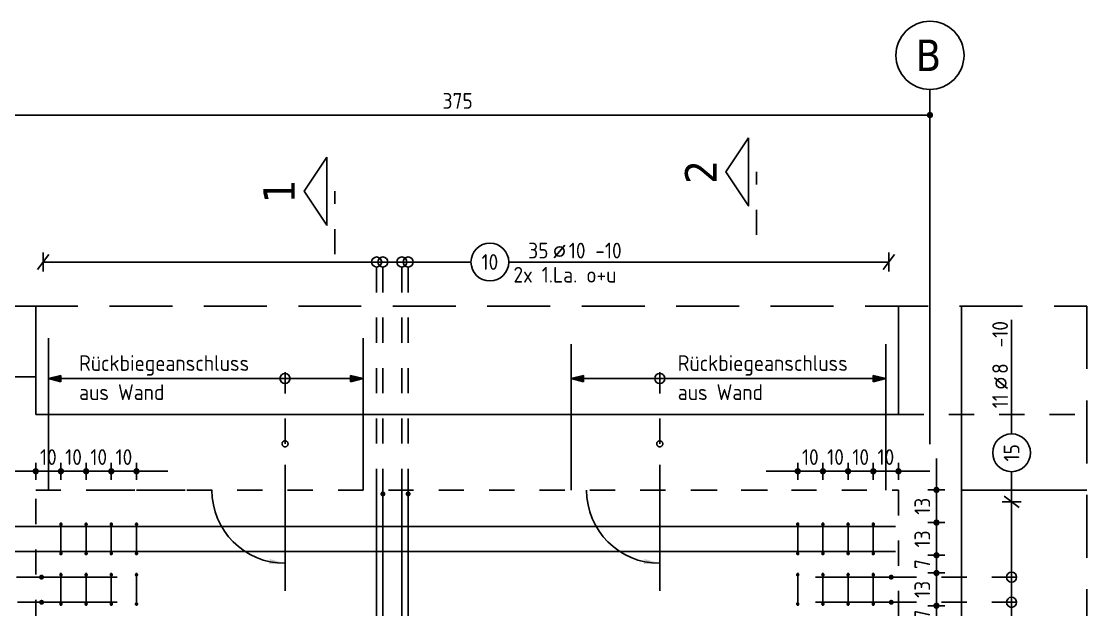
# Model space of a CAD drawing. Extents: x -10.6 to 29.1, y 0 to 18.4.
# Drawn here: x 2.213 to 6.442, y 11.342 to 13.678 of the extents above; entities that cross this region are included whole.
import ezdxf
from ezdxf.enums import TextEntityAlignment as Align

# ---------------------------------------------------------------- set-up
doc = ezdxf.new("R2010")
doc.units = 0
doc.header["$LTSCALE"] = 0.25
for name, pattern in [('AUSGEZOGEN', [1000.01, 1000, 0.01]), ('GESTRICHELTX2', [1.5, 1, -0.5]), ('HIDDEN2', [0.187, 0.125, -0.062]), ('STRICHPUNKT2', [0.55, 0.25, -0.125, 0.05, -0.125]), ('VERDECKT', [0.375, 0.25, -0.125])]:
    doc.linetypes.add(name, pattern=pattern)
for name, color, linetype in [('ACHSEN', 7, 'Continuous'), ('AFU', 7, 'Continuous'), ('BETON', 7, 'Continuous'), ('HILFE', 7, 'Continuous'), ('MASSE', 7, 'Continuous'), ('OBJEKT', 7, 'Continuous'), ('RND', 7, 'Continuous'), ('SCHNITTE', 7, 'Continuous'), ('SFP_Achsen', 7, 'Continuous'), ('TEXT', 7, 'Continuous'), ('VERDECKT', 7, 'Continuous')]:
    doc.layers.add(name, color=color, linetype=linetype)
doc.layers.add('NOPLOT', color=7, linetype='Continuous', plot=False)
doc.styles.add('helv', font='tahoma.ttf')
doc.styles.add('txt', font='isocp.shx')
doc.linetypes.add('AFU_50M', pattern='A,0.45,["/",Standard,S=0.2,R=0,X=-0.01,Y=-0.1],0.07,["/",Standard,S=0.2,R=0,X=-0.01,Y=-0.1],0.45', length=0.97)
doc.dimstyles.new('DOT_I', dxfattribs={"dimscale": 0.25, "dimtxt": 0.25, "dimasz": 0.25, "dimexe": 0.1, "dimexo": 0.3, "dimgap": 0.1, "dimtad": 1, "dimdec": 3, "dimzin": 3, "dimtxsty": 'txt', "dimblk": 'DOT', "dimblk1": 'DOT', "dimblk2": 'DOT', "dimsah": 1, "dimcen": 0.1, "dimse1": 1, "dimse2": 1, "dimazin": 0, "dimtfac": 1, "dimtdec": 4, "dimtix": 1, "dimtmove": 2, "dimatfit": 3, "dimfxl": 0, "dimtvp": 1, "dimtolj": 1, "dimtzin": 0, "dimarcsym": 0})

# ---------------------------------------------------------------- blocks, each defined once
blk = doc.blocks.new('PFEIL')
at = {"color": 7, "linetype": 'Continuous'}
blk.add_solid([(-1, -0.167), (-1, 0.167), (0, 0)], dxfattribs=at)
blk = doc.blocks.new('Pfeillinie')
at = {"layer": 'TEXT', "linetype": 'Continuous'}
blk.add_hatch(color=7, dxfattribs=at).paths.add_polyline_path([(0, 0), (-0.8, 0.2), (-0.8, 0), (-0.8, -0.2)])
at = {"layer": 'TEXT', "color": 7, "linetype": 'Continuous'}
for p, q in [((-0.8, 0), (-0.8, 0.2)), ((-0.8, 0.2), (0, 0)), ((-0.8, 0), (-0.8, -0.2)), ((-0.8, -0.2), (0, 0))]:
    blk.add_line(p, q, dxfattribs=at)
blk = doc.blocks.new('LEI_GRE')
at = {"layer": 'RND', "color": 7, "linetype": 'Continuous'}
for p, q in [((-0.09, -0.12), (0.09, 0.12)), ((0, 0.15), (0, -0.15))]:
    blk.add_line(p, q, dxfattribs=at)
blk = doc.blocks.new('RND_LEI')
at = {"layer": 'RND', "color": 7, "linetype": 'Continuous'}
blk.add_line((1.022, 0.066), (1.19, 0.27), dxfattribs=at)
for centre, radius in [((0, 0), 0.3), ((1.106, 0.168), 0.075)]:
    blk.add_circle(centre, radius, dxfattribs=at)
at = {"layer": 'RND', "color": 7, "linetype": 'Continuous', "style": 'txt'}
blk.add_attdef('ANZ', text='', height=0.25, dxfattribs=at).set_placement((0.931, 0.057), align=Align.RIGHT)
for tag, p in [('DUM', (1.253, 0.057)), ('ABSTD', (1.674, 0.057)), ('POSTXT', (0.374, -0.327))]:
    blk.add_attdef(tag, p, '', height=0.25, dxfattribs=at)
blk.add_attdef('POSL', text='', height=0.25, dxfattribs=at).set_placement((0, 0), align=Align.MIDDLE)
blk = doc.blocks.new('DOT')
at = {"layer": 'MASSE', "color": 7, "linetype": 'Continuous'}
for p, q in [((0, 0), (-1, 0)), ((0, 0.54), (0, -0.54))]:
    blk.add_line(p, q, dxfattribs=at)
at = {"layer": 'MASSE', "color": 7, "linetype": 'Continuous', "const_width": 0.2}
blk.add_lwpolyline([(-0.1, 0, 1), (0.1, 0, 1)], format="xyb", close=True, dxfattribs=at)
blk = doc.blocks.new('*D20')
at = {"layer": 'Defpoints', "color": 0, "linetype": 'AUSGEZOGEN', "transparency": 16777216}
for p in [(5.8457, 11.8172), (5.8457, 11.8172), (5.8457, 11.6876)]:
    blk.add_point(p, dxfattribs=at)
at = {"layer": 'MASSE', "color": 0, "linetype": 'AUSGEZOGEN', "lineweight": -2, "transparency": 16777216}
for p, q in [((5.8457, 11.8797), (5.8457, 11.9422)), ((5.8457, 11.6876), (5.8457, 11.8172)), ((5.8457, 11.6251), (5.8457, 11.5626))]:
    blk.add_line(p, q, dxfattribs=at)
at = {"layer": 'MASSE', "color": 0, "linetype": 'AUSGEZOGEN', "lineweight": -2, "transparency": 16777216, "xscale": 0.0625, "yscale": 0.0625, "zscale": 0.0625}
for p, rotation in [((5.8457, 11.8172), 270), ((5.8457, 11.6876), 90)]:
    blk.add_blockref('DOT', p, dxfattribs=dict(at, rotation=rotation))
at = {"layer": 'MASSE', "color": 0, "linetype": 'AUSGEZOGEN', "transparency": 16777216, "insert": (5.7895, 11.7524), "char_height": 0.0625, "attachment_point": 5, "rotation": 90, "style": 'txt'}
blk.add_mtext('\\A1;13', dxfattribs=at)
blk = doc.blocks.new('*D21')
at = {"layer": 'Defpoints', "color": 0, "linetype": 'AUSGEZOGEN', "transparency": 16777216}
for p in [(5.8457, 11.6876), (5.8457, 11.5576), (5.8457, 11.5576)]:
    blk.add_point(p, dxfattribs=at)
at = {"layer": 'MASSE', "color": 0, "linetype": 'AUSGEZOGEN', "lineweight": -2, "transparency": 16777216}
for p, q in [((5.8457, 11.7501), (5.8457, 11.8126)), ((5.8457, 11.6876), (5.8457, 11.5576)), ((5.8457, 11.4951), (5.8457, 11.4326))]:
    blk.add_line(p, q, dxfattribs=at)
at = {"layer": 'MASSE', "color": 0, "linetype": 'AUSGEZOGEN', "lineweight": -2, "transparency": 16777216, "xscale": 0.0625, "yscale": 0.0625, "zscale": 0.0625}
for p, rotation in [((5.8457, 11.6876), 270), ((5.8457, 11.5576), 90)]:
    blk.add_blockref('DOT', p, dxfattribs=dict(at, rotation=rotation))
at = {"layer": 'MASSE', "color": 0, "linetype": 'AUSGEZOGEN', "transparency": 16777216, "insert": (5.7895, 11.6226), "char_height": 0.0625, "attachment_point": 5, "rotation": 90, "style": 'txt'}
blk.add_mtext('\\A1;13', dxfattribs=at)
blk = doc.blocks.new('*D22')
at = {"layer": 'Defpoints', "color": 0, "linetype": 'AUSGEZOGEN', "transparency": 16777216}
for p in [(5.8457, 11.5576), (5.8457, 11.4873), (5.8457, 11.4873)]:
    blk.add_point(p, dxfattribs=at)
at = {"layer": 'MASSE', "color": 0, "linetype": 'AUSGEZOGEN', "lineweight": -2, "transparency": 16777216}
for p, q in [((5.8457, 11.6201), (5.8457, 11.6826)), ((5.8457, 11.5576), (5.8457, 11.4873)), ((5.8457, 11.4248), (5.8457, 11.3623))]:
    blk.add_line(p, q, dxfattribs=at)
at = {"layer": 'MASSE', "color": 0, "linetype": 'AUSGEZOGEN', "lineweight": -2, "transparency": 16777216, "xscale": 0.0625, "yscale": 0.0625, "zscale": 0.0625}
for p, rotation in [((5.8457, 11.5576), 270), ((5.8457, 11.4873), 90)]:
    blk.add_blockref('DOT', p, dxfattribs=dict(at, rotation=rotation))
at = {"layer": 'MASSE', "color": 0, "linetype": 'AUSGEZOGEN', "transparency": 16777216, "insert": (5.7895, 11.5225), "char_height": 0.0625, "attachment_point": 5, "rotation": 90, "style": 'txt'}
blk.add_mtext('\\A1;7', dxfattribs=at)
blk = doc.blocks.new('*D23')
at = {"layer": 'Defpoints', "color": 0, "linetype": 'AUSGEZOGEN', "transparency": 16777216}
for p in [(5.8457, 11.4873), (5.8457, 11.3573), (5.8457, 11.3573)]:
    blk.add_point(p, dxfattribs=at)
at = {"layer": 'MASSE', "color": 0, "linetype": 'AUSGEZOGEN', "lineweight": -2, "transparency": 16777216}
for p, q in [((5.8457, 11.5498), (5.8457, 11.6123)), ((5.8457, 11.4873), (5.8457, 11.3573)), ((5.8457, 11.2948), (5.8457, 11.2323))]:
    blk.add_line(p, q, dxfattribs=at)
at = {"layer": 'MASSE', "color": 0, "linetype": 'AUSGEZOGEN', "lineweight": -2, "transparency": 16777216, "xscale": 0.0625, "yscale": 0.0625, "zscale": 0.0625}
for p, rotation in [((5.8457, 11.4873), 270), ((5.8457, 11.3573), 90)]:
    blk.add_blockref('DOT', p, dxfattribs=dict(at, rotation=rotation))
at = {"layer": 'MASSE', "color": 0, "linetype": 'AUSGEZOGEN', "transparency": 16777216, "insert": (5.7895, 11.4223), "char_height": 0.0625, "attachment_point": 5, "rotation": 90, "style": 'txt'}
blk.add_mtext('\\A1;13', dxfattribs=at)
blk = doc.blocks.new('*D24')
at = {"layer": 'Defpoints', "color": 0, "linetype": 'AUSGEZOGEN', "transparency": 16777216}
for p in [(5.8457, 11.3573), (5.8457, 11.287), (5.8457, 11.287)]:
    blk.add_point(p, dxfattribs=at)
at = {"layer": 'MASSE', "color": 0, "linetype": 'AUSGEZOGEN', "lineweight": -2, "transparency": 16777216}
for p, q in [((5.8457, 11.4198), (5.8457, 11.4823)), ((5.8457, 11.3573), (5.8457, 11.287)), ((5.8457, 11.2245), (5.8457, 11.162))]:
    blk.add_line(p, q, dxfattribs=at)
at = {"layer": 'MASSE', "color": 0, "linetype": 'AUSGEZOGEN', "lineweight": -2, "transparency": 16777216, "xscale": 0.0625, "yscale": 0.0625, "zscale": 0.0625}
for p, rotation in [((5.8457, 11.3573), 270), ((5.8457, 11.287), 90)]:
    blk.add_blockref('DOT', p, dxfattribs=dict(at, rotation=rotation))
at = {"layer": 'MASSE', "color": 0, "linetype": 'AUSGEZOGEN', "transparency": 16777216, "insert": (5.7895, 11.3222), "char_height": 0.0625, "attachment_point": 5, "rotation": 90, "style": 'txt'}
blk.add_mtext('\\A1;7', dxfattribs=at)
blk = doc.blocks.new('*D25')
at = {"layer": 'Defpoints', "color": 0, "linetype": 'AUSGEZOGEN', "transparency": 16777216}
for p in [(5.8457, 11.287), (5.8457, 11.157), (5.8457, 11.157)]:
    blk.add_point(p, dxfattribs=at)
at = {"layer": 'MASSE', "color": 0, "linetype": 'AUSGEZOGEN', "lineweight": -2, "transparency": 16777216}
for p, q in [((5.8457, 11.3495), (5.8457, 11.412)), ((5.8457, 11.287), (5.8457, 11.157)), ((5.8457, 11.0945), (5.8457, 11.032))]:
    blk.add_line(p, q, dxfattribs=at)
at = {"layer": 'MASSE', "color": 0, "linetype": 'AUSGEZOGEN', "lineweight": -2, "transparency": 16777216, "xscale": 0.0625, "yscale": 0.0625, "zscale": 0.0625}
for p, rotation in [((5.8457, 11.287), 270), ((5.8457, 11.157), 90)]:
    blk.add_blockref('DOT', p, dxfattribs=dict(at, rotation=rotation))
at = {"layer": 'MASSE', "color": 0, "linetype": 'AUSGEZOGEN', "transparency": 16777216, "insert": (5.7895, 11.222), "char_height": 0.0625, "attachment_point": 5, "rotation": 90, "style": 'txt'}
blk.add_mtext('\\A1;13', dxfattribs=at)
blk = doc.blocks.new('*D28')
at = {"layer": 'Defpoints', "color": 0, "linetype": 'AUSGEZOGEN', "transparency": 16777216}
for p in [(5.2949, 11.8913), (5.2949, 11.8913), (5.3949, 11.8913)]:
    blk.add_point(p, dxfattribs=at)
at = {"layer": 'MASSE', "color": 0, "linetype": 'AUSGEZOGEN', "lineweight": -2, "transparency": 16777216}
for p, q in [((5.2324, 11.8913), (5.1699, 11.8913)), ((5.3949, 11.8913), (5.2949, 11.8913)), ((5.4574, 11.8913), (5.5199, 11.8913))]:
    blk.add_line(p, q, dxfattribs=at)
at = {"layer": 'MASSE', "color": 0, "linetype": 'AUSGEZOGEN', "lineweight": -2, "transparency": 16777216, "xscale": 0.0625, "yscale": 0.0625, "zscale": 0.0625}
blk.add_blockref('DOT', (5.2949, 11.8913), dxfattribs=at)
at = {"layer": 'MASSE', "color": 0, "linetype": 'AUSGEZOGEN', "lineweight": -2, "transparency": 16777216, "xscale": 0.0625, "yscale": 0.0625, "zscale": 0.0625, "rotation": 180}
blk.add_blockref('DOT', (5.3949, 11.8913), dxfattribs=at)
at = {"layer": 'MASSE', "color": 0, "linetype": 'AUSGEZOGEN', "transparency": 16777216, "insert": (5.3449, 11.9476), "char_height": 0.0625, "attachment_point": 5, "style": 'txt'}
blk.add_mtext('\\A1;10', dxfattribs=at)
blk = doc.blocks.new('*D29')
at = {"layer": 'Defpoints', "color": 0, "linetype": 'AUSGEZOGEN', "transparency": 16777216}
for p in [(5.3949, 11.8913), (5.4949, 11.8913), (5.4949, 11.8913)]:
    blk.add_point(p, dxfattribs=at)
at = {"layer": 'MASSE', "color": 0, "linetype": 'AUSGEZOGEN', "lineweight": -2, "transparency": 16777216}
for p, q in [((5.3324, 11.8913), (5.2699, 11.8913)), ((5.3949, 11.8913), (5.4949, 11.8913)), ((5.5574, 11.8913), (5.6199, 11.8913))]:
    blk.add_line(p, q, dxfattribs=at)
at = {"layer": 'MASSE', "color": 0, "linetype": 'AUSGEZOGEN', "lineweight": -2, "transparency": 16777216, "xscale": 0.0625, "yscale": 0.0625, "zscale": 0.0625}
blk.add_blockref('DOT', (5.3949, 11.8913), dxfattribs=at)
at = {"layer": 'MASSE', "color": 0, "linetype": 'AUSGEZOGEN', "lineweight": -2, "transparency": 16777216, "xscale": 0.0625, "yscale": 0.0625, "zscale": 0.0625, "rotation": 180}
blk.add_blockref('DOT', (5.4949, 11.8913), dxfattribs=at)
at = {"layer": 'MASSE', "color": 0, "linetype": 'AUSGEZOGEN', "transparency": 16777216, "insert": (5.4449, 11.9476), "char_height": 0.0625, "attachment_point": 5, "style": 'txt'}
blk.add_mtext('\\A1;10', dxfattribs=at)
blk = doc.blocks.new('*D30')
at = {"layer": 'Defpoints', "color": 0, "linetype": 'AUSGEZOGEN', "transparency": 16777216}
for p in [(5.4949, 11.8913), (5.5949, 11.8913), (5.5949, 11.8913)]:
    blk.add_point(p, dxfattribs=at)
at = {"layer": 'MASSE', "color": 0, "linetype": 'AUSGEZOGEN', "lineweight": -2, "transparency": 16777216}
for p, q in [((5.4324, 11.8913), (5.3699, 11.8913)), ((5.4949, 11.8913), (5.5949, 11.8913)), ((5.6574, 11.8913), (5.7199, 11.8913))]:
    blk.add_line(p, q, dxfattribs=at)
at = {"layer": 'MASSE', "color": 0, "linetype": 'AUSGEZOGEN', "lineweight": -2, "transparency": 16777216, "xscale": 0.0625, "yscale": 0.0625, "zscale": 0.0625}
blk.add_blockref('DOT', (5.4949, 11.8913), dxfattribs=at)
at = {"layer": 'MASSE', "color": 0, "linetype": 'AUSGEZOGEN', "lineweight": -2, "transparency": 16777216, "xscale": 0.0625, "yscale": 0.0625, "zscale": 0.0625, "rotation": 180}
blk.add_blockref('DOT', (5.5949, 11.8913), dxfattribs=at)
at = {"layer": 'MASSE', "color": 0, "linetype": 'AUSGEZOGEN', "transparency": 16777216, "insert": (5.5449, 11.9476), "char_height": 0.0625, "attachment_point": 5, "style": 'txt'}
blk.add_mtext('\\A1;10', dxfattribs=at)
blk = doc.blocks.new('*D31')
at = {"layer": 'Defpoints', "color": 0, "linetype": 'AUSGEZOGEN', "transparency": 16777216}
for p in [(5.5949, 11.8913), (5.6949, 11.8913), (5.6949, 11.8913)]:
    blk.add_point(p, dxfattribs=at)
at = {"layer": 'MASSE', "color": 0, "linetype": 'AUSGEZOGEN', "lineweight": -2, "transparency": 16777216}
for p, q in [((5.5324, 11.8913), (5.4699, 11.8913)), ((5.5949, 11.8913), (5.6949, 11.8913)), ((5.7574, 11.8913), (5.8199, 11.8913))]:
    blk.add_line(p, q, dxfattribs=at)
at = {"layer": 'MASSE', "color": 0, "linetype": 'AUSGEZOGEN', "lineweight": -2, "transparency": 16777216, "xscale": 0.0625, "yscale": 0.0625, "zscale": 0.0625}
blk.add_blockref('DOT', (5.5949, 11.8913), dxfattribs=at)
at = {"layer": 'MASSE', "color": 0, "linetype": 'AUSGEZOGEN', "lineweight": -2, "transparency": 16777216, "xscale": 0.0625, "yscale": 0.0625, "zscale": 0.0625, "rotation": 180}
blk.add_blockref('DOT', (5.6949, 11.8913), dxfattribs=at)
at = {"layer": 'MASSE', "color": 0, "linetype": 'AUSGEZOGEN', "transparency": 16777216, "insert": (5.6449, 11.9476), "char_height": 0.0625, "attachment_point": 5, "style": 'txt'}
blk.add_mtext('\\A1;10', dxfattribs=at)
blk = doc.blocks.new('*D34')
at = {"layer": 'Defpoints', "color": 0, "linetype": 'AUSGEZOGEN', "transparency": 16777216}
for p in [(2.5699, 11.8913), (2.6699, 11.8913), (2.6699, 11.8913)]:
    blk.add_point(p, dxfattribs=at)
at = {"layer": 'MASSE', "color": 0, "linetype": 'AUSGEZOGEN', "lineweight": -2, "transparency": 16777216}
for p, q in [((2.5074, 11.8913), (2.4449, 11.8913)), ((2.5699, 11.8913), (2.6699, 11.8913)), ((2.7324, 11.8913), (2.7949, 11.8913))]:
    blk.add_line(p, q, dxfattribs=at)
at = {"layer": 'MASSE', "color": 0, "linetype": 'AUSGEZOGEN', "lineweight": -2, "transparency": 16777216, "xscale": 0.0625, "yscale": 0.0625, "zscale": 0.0625}
blk.add_blockref('DOT', (2.5699, 11.8913), dxfattribs=at)
at = {"layer": 'MASSE', "color": 0, "linetype": 'AUSGEZOGEN', "lineweight": -2, "transparency": 16777216, "xscale": 0.0625, "yscale": 0.0625, "zscale": 0.0625, "rotation": 180}
blk.add_blockref('DOT', (2.6699, 11.8913), dxfattribs=at)
at = {"layer": 'MASSE', "color": 0, "linetype": 'AUSGEZOGEN', "transparency": 16777216, "insert": (2.6199, 11.9476), "char_height": 0.0625, "attachment_point": 5, "style": 'txt'}
blk.add_mtext('\\A1;10', dxfattribs=at)
blk = doc.blocks.new('*D35')
at = {"layer": 'Defpoints', "color": 0, "linetype": 'AUSGEZOGEN', "transparency": 16777216}
for p in [(2.4699, 11.8913), (2.4699, 11.8913), (2.5699, 11.8913)]:
    blk.add_point(p, dxfattribs=at)
at = {"layer": 'MASSE', "color": 0, "linetype": 'AUSGEZOGEN', "lineweight": -2, "transparency": 16777216}
for p, q in [((2.4074, 11.8913), (2.3449, 11.8913)), ((2.5699, 11.8913), (2.4699, 11.8913)), ((2.6324, 11.8913), (2.6949, 11.8913))]:
    blk.add_line(p, q, dxfattribs=at)
at = {"layer": 'MASSE', "color": 0, "linetype": 'AUSGEZOGEN', "lineweight": -2, "transparency": 16777216, "xscale": 0.0625, "yscale": 0.0625, "zscale": 0.0625}
blk.add_blockref('DOT', (2.4699, 11.8913), dxfattribs=at)
at = {"layer": 'MASSE', "color": 0, "linetype": 'AUSGEZOGEN', "lineweight": -2, "transparency": 16777216, "xscale": 0.0625, "yscale": 0.0625, "zscale": 0.0625, "rotation": 180}
blk.add_blockref('DOT', (2.5699, 11.8913), dxfattribs=at)
at = {"layer": 'MASSE', "color": 0, "linetype": 'AUSGEZOGEN', "transparency": 16777216, "insert": (2.5199, 11.9476), "char_height": 0.0625, "attachment_point": 5, "style": 'txt'}
blk.add_mtext('\\A1;10', dxfattribs=at)
blk = doc.blocks.new('*D32')
at = {"layer": 'Defpoints', "color": 0, "linetype": 'AUSGEZOGEN', "transparency": 16777216}
for p in [(2.3699, 11.8913), (2.3699, 11.8913), (2.4699, 11.8913)]:
    blk.add_point(p, dxfattribs=at)
at = {"layer": 'MASSE', "color": 0, "linetype": 'AUSGEZOGEN', "lineweight": -2, "transparency": 16777216}
for p, q in [((2.3074, 11.8913), (2.2449, 11.8913)), ((2.4699, 11.8913), (2.3699, 11.8913)), ((2.5324, 11.8913), (2.5949, 11.8913))]:
    blk.add_line(p, q, dxfattribs=at)
at = {"layer": 'MASSE', "color": 0, "linetype": 'AUSGEZOGEN', "lineweight": -2, "transparency": 16777216, "xscale": 0.0625, "yscale": 0.0625, "zscale": 0.0625}
blk.add_blockref('DOT', (2.3699, 11.8913), dxfattribs=at)
at = {"layer": 'MASSE', "color": 0, "linetype": 'AUSGEZOGEN', "lineweight": -2, "transparency": 16777216, "xscale": 0.0625, "yscale": 0.0625, "zscale": 0.0625, "rotation": 180}
blk.add_blockref('DOT', (2.4699, 11.8913), dxfattribs=at)
at = {"layer": 'MASSE', "color": 0, "linetype": 'AUSGEZOGEN', "transparency": 16777216, "insert": (2.4199, 11.9476), "char_height": 0.0625, "attachment_point": 5, "style": 'txt'}
blk.add_mtext('\\A1;10', dxfattribs=at)
blk = doc.blocks.new('*D33')
at = {"layer": 'Defpoints', "color": 0, "linetype": 'AUSGEZOGEN', "transparency": 16777216}
for p in [(2.2699, 11.8913), (2.2699, 11.8913), (2.3699, 11.8913)]:
    blk.add_point(p, dxfattribs=at)
at = {"layer": 'MASSE', "color": 0, "linetype": 'AUSGEZOGEN', "lineweight": -2, "transparency": 16777216}
for p, q in [((2.2074, 11.8913), (2.1449, 11.8913)), ((2.3699, 11.8913), (2.2699, 11.8913)), ((2.4324, 11.8913), (2.4949, 11.8913))]:
    blk.add_line(p, q, dxfattribs=at)
at = {"layer": 'MASSE', "color": 0, "linetype": 'AUSGEZOGEN', "lineweight": -2, "transparency": 16777216, "xscale": 0.0625, "yscale": 0.0625, "zscale": 0.0625}
blk.add_blockref('DOT', (2.2699, 11.8913), dxfattribs=at)
at = {"layer": 'MASSE', "color": 0, "linetype": 'AUSGEZOGEN', "lineweight": -2, "transparency": 16777216, "xscale": 0.0625, "yscale": 0.0625, "zscale": 0.0625, "rotation": 180}
blk.add_blockref('DOT', (2.3699, 11.8913), dxfattribs=at)
at = {"layer": 'MASSE', "color": 0, "linetype": 'AUSGEZOGEN', "transparency": 16777216, "insert": (2.3199, 11.9476), "char_height": 0.0625, "attachment_point": 5, "style": 'txt'}
blk.add_mtext('\\A1;10', dxfattribs=at)
blk = doc.blocks.new('*D38')
at = {"layer": 'Defpoints', "color": 0, "linetype": 'AUSGEZOGEN', "transparency": 16777216}
for p in [(2.0699, 13.3059), (2.0699, 13.3059), (5.8199, 13.3059)]:
    blk.add_point(p, dxfattribs=at)
at = {"layer": 'MASSE', "color": 0, "linetype": 'AUSGEZOGEN', "lineweight": -2, "transparency": 16777216}
blk.add_line((5.7574, 13.3059), (2.1324, 13.3059), dxfattribs=at)
at = {"layer": 'MASSE', "color": 0, "linetype": 'AUSGEZOGEN', "lineweight": -2, "transparency": 16777216, "xscale": 0.0625, "yscale": 0.0625, "zscale": 0.0625, "rotation": 180}
blk.add_blockref('DOT', (2.0699, 13.3059), dxfattribs=at)
at = {"layer": 'MASSE', "color": 0, "linetype": 'AUSGEZOGEN', "lineweight": -2, "transparency": 16777216, "xscale": 0.0625, "yscale": 0.0625, "zscale": 0.0625}
blk.add_blockref('DOT', (5.8199, 13.3059), dxfattribs=at)
at = {"layer": 'MASSE', "color": 0, "linetype": 'AUSGEZOGEN', "transparency": 16777216, "insert": (3.9449, 13.3622), "char_height": 0.0625, "attachment_point": 5, "style": 'txt'}
blk.add_mtext('\\A1;375', dxfattribs=at)
blk = doc.blocks.new('SCHN-1')
at = {"layer": 'SCHNITTE', "color": 5, "linetype": 'Continuous'}
blk.add_lwpolyline([(0.54, 0.125), (0, 0.485), (-0.54, 0.125)], close=True, dxfattribs=at)
at = {"layer": 'SCHNITTE', "color": 6, "linetype": 'Continuous', "style": 'helv'}
blk.add_attdef('SCHN-1', text='', height=0.5, dxfattribs=at).set_placement((0, 0.635), align=Align.CENTER)

msp = doc.modelspace()

# ---------------------------------------------------------------- linework, layer by layer
at = {"layer": 'ACHSEN', "color": 140, "linetype": 'AUSGEZOGEN'}
msp.add_line((5.8199, 13.4078), (5.8199, 11.9992), dxfattribs=at)
at = {"layer": 'AFU', "color": 8, "linetype": 'AFU_50M'}
msp.add_line((1.9699, 12.2662), (2.2699, 12.2662), dxfattribs=at)
at = {"layer": 'BETON', "color": 6, "linetype": 'AUSGEZOGEN', "lineweight": -2}
for p, q in [((2.2699, 12.1162), (2.2699, 12.5475)), ((5.6949, 12.5475), (5.6949, 12.1162)), ((5.9449, 6.6912), (5.9449, 12.5475)), ((5.6949, 12.1162), (2.2699, 12.1162))]:
    msp.add_line(p, q, dxfattribs=at)
at = {"layer": 'HILFE', "color": 102, "linetype": 'GESTRICHELTX2'}
for p, q in [((1.8124, 12.5475), (6.4421, 12.5475)), ((6.4421, 12.5475), (6.4421, 4.4188))]:
    msp.add_line(p, q, dxfattribs=at)
at = {"layer": 'NOPLOT', "color": 191, "linetype": 'AUSGEZOGEN'}
for p, q in [((2.3199, 11.8162), (2.3199, 12.4194)), ((3.5699, 11.8162), (3.5699, 12.4194)), ((4.3949, 11.8162), (4.3949, 12.3967)), ((5.6449, 11.8162), (5.6449, 12.3967))]:
    msp.add_line(p, q, dxfattribs=at)
at = {"layer": 'OBJEKT', "color": 7, "linetype": 'HIDDEN2'}
msp.add_line((5.6949, 12.1162), (6.4421, 12.1162), dxfattribs=at)
at = {"layer": 'OBJEKT', "color": 7, "linetype": 'AUSGEZOGEN'}
msp.add_line((5.9449, 11.8162), (6.4421, 11.8162), dxfattribs=at)
at = {"layer": 'RND', "color": 102, "linetype": 'VERDECKT'}
for p, q in [((3.6232, 11.8014), (3.6232, 12.7473)), ((3.6482, 11.8014), (3.6482, 12.7473)), ((3.7232, 11.8014), (3.7232, 12.7473)), ((3.7482, 11.8014), (3.7482, 12.7473)), ((3.2595, 12.0003), (3.2595, 12.2846)), ((4.747, 12.0003), (4.747, 12.2846)), ((2.2826, 11.6721), (1.5585, 11.6721)), ((2.2826, 11.5721), (1.3195, 11.5721)), ((2.293, 11.4709), (1.796, 11.4709)), ((5.6661, 11.4709), (6.1689, 11.4709)), ((2.298, 11.3709), (1.796, 11.3709)), ((5.6661, 11.3709), (6.1689, 11.3709))]:
    msp.add_line(p, q, dxfattribs=at)
at = {"layer": 'RND', "color": 7, "linetype": 'AUSGEZOGEN'}
for p, q in [((2.299, 12.7223), (3.9978, 12.7223)), ((4.1478, 12.7223), (5.6568, 12.7223)), ((6.1439, 12.0397), (6.1439, 12.4928)), ((6.1439, 11.7693), (6.1439, 11.8897)), ((6.1439, 10.7372), (6.1439, 11.7693))]:
    msp.add_line(p, q, dxfattribs=at)
at = {"layer": 'RND', "color": 102, "linetype": 'AUSGEZOGEN'}
for points in [[(2.3199, 12.2596), (3.5699, 12.2596)], [(4.3949, 12.2596), (5.6449, 12.2596)]]:
    msp.add_lwpolyline(points, dxfattribs=at)
at = {"layer": 'RND', "color": 1, "linetype": 'AUSGEZOGEN'}
for points in [[(3.6232, 10.4414), (3.6232, 11.8014)], [(3.6482, 11.2514), (3.6482, 11.8014)], [(3.7232, 10.4414), (3.7232, 11.8014)], [(3.7482, 11.2514), (3.7482, 11.8014)], [(2.3699, 11.6876), (2.3699, 11.5576)], [(2.4699, 11.6876), (2.4699, 11.5576)], [(2.5699, 11.6876), (2.5699, 11.5576)], [(2.6699, 11.6876), (2.6699, 11.5576)], [(5.2949, 11.6876), (5.2949, 11.5576)], [(5.3949, 11.6876), (5.3949, 11.5576)], [(5.4949, 11.6876), (5.4949, 11.5576)], [(5.5949, 11.6876), (5.5949, 11.5576)], [(2.2826, 11.6721), (5.6826, 11.6721)], [(2.2826, 11.5721), (5.6826, 11.5721)], [(2.293, 11.4709), (2.593, 11.4709)], [(2.3699, 11.4873), (2.3699, 11.3573)], [(2.4699, 11.4873), (2.4699, 11.3573)], [(2.5699, 11.4873), (2.5699, 11.3573)], [(2.6699, 11.4873), (2.6699, 11.3573)], [(5.2949, 11.4873), (5.2949, 11.3573)], [(5.3661, 11.4709), (5.6661, 11.4709)], [(5.3949, 11.4873), (5.3949, 11.3573)], [(5.4949, 11.4873), (5.4949, 11.3573)], [(5.5949, 11.4873), (5.5949, 11.3573)], [(2.293, 11.3709), (2.593, 11.3709)], [(5.3661, 11.3709), (5.6661, 11.3709)]]:
    msp.add_lwpolyline(points, dxfattribs=at)
at = {"layer": 'RND', "color": 7, "linetype": 'AUSGEZOGEN'}
for points, const_width in [([(3.6432, 11.8014, 1), (3.6532, 11.8014, 1)], 0.01), ([(3.7432, 11.8014, 1), (3.7532, 11.8014, 1)], 0.01), ([(2.3734, 11.6806, -1), (2.3664, 11.6806, -1)], 0.007), ([(2.4734, 11.6806, -1), (2.4664, 11.6806, -1)], 0.007), ([(2.5734, 11.6806, -1), (2.5664, 11.6806, -1)], 0.007), ([(2.6734, 11.6806, -1), (2.6664, 11.6806, -1)], 0.007), ([(5.2914, 11.6806, 1), (5.2984, 11.6806, 1)], 0.007), ([(5.3914, 11.6806, 1), (5.3984, 11.6806, 1)], 0.007), ([(5.4914, 11.6806, 1), (5.4984, 11.6806, 1)], 0.007), ([(5.5914, 11.6806, 1), (5.5984, 11.6806, 1)], 0.007), ([(2.3734, 11.5646, -1), (2.3664, 11.5646, -1)], 0.007), ([(2.4734, 11.5646, -1), (2.4664, 11.5646, -1)], 0.007), ([(2.5734, 11.5646, -1), (2.5664, 11.5646, -1)], 0.007), ([(2.6734, 11.5646, -1), (2.6664, 11.5646, -1)], 0.007), ([(5.2914, 11.5646, 1), (5.2984, 11.5646, 1)], 0.007), ([(5.3914, 11.5646, 1), (5.3984, 11.5646, 1)], 0.007), ([(5.4914, 11.5646, 1), (5.4984, 11.5646, 1)], 0.007), ([(5.5914, 11.5646, 1), (5.5984, 11.5646, 1)], 0.007), ([(2.288, 11.4709, 1), (2.298, 11.4709, 1)], 0.01), ([(2.3734, 11.4803, -1), (2.3664, 11.4803, -1)], 0.007), ([(2.4734, 11.4803, -1), (2.4664, 11.4803, -1)], 0.007), ([(2.5734, 11.4803, -1), (2.5664, 11.4803, -1)], 0.007), ([(2.6734, 11.4803, -1), (2.6664, 11.4803, -1)], 0.007), ([(5.2914, 11.4803, 1), (5.2984, 11.4803, 1)], 0.007), ([(5.3914, 11.4803, 1), (5.3984, 11.4803, 1)], 0.007), ([(5.4914, 11.4803, 1), (5.4984, 11.4803, 1)], 0.007), ([(5.5914, 11.4803, 1), (5.5984, 11.4803, 1)], 0.007), ([(5.6611, 11.4709, 1), (5.6711, 11.4709, 1)], 0.01), ([(2.288, 11.3709, 1), (2.298, 11.3709, 1)], 0.01), ([(5.6611, 11.3709, 1), (5.6711, 11.3709, 1)], 0.01), ([(2.3734, 11.3643, -1), (2.3664, 11.3643, -1)], 0.007), ([(2.4734, 11.3643, -1), (2.4664, 11.3643, -1)], 0.007), ([(2.5734, 11.3643, -1), (2.5664, 11.3643, -1)], 0.007), ([(2.6734, 11.3643, -1), (2.6664, 11.3643, -1)], 0.007), ([(5.2914, 11.3643, 1), (5.2984, 11.3643, 1)], 0.007), ([(5.3914, 11.3643, 1), (5.3984, 11.3643, 1)], 0.007), ([(5.4914, 11.3643, 1), (5.4984, 11.3643, 1)], 0.007), ([(5.5914, 11.3643, 1), (5.5984, 11.3643, 1)], 0.007)]:
    msp.add_lwpolyline(points, format="xyb", close=True, dxfattribs=dict(at, const_width=const_width))
for centre in [(3.6232, 12.7223), (3.6482, 12.7223), (3.7232, 12.7223), (3.7482, 12.7223), (3.2595, 12.2596), (4.747, 12.2596), (6.1439, 11.4709), (6.1439, 11.3709)]:
    msp.add_circle(centre, 0.02, dxfattribs=at)
at = {"layer": 'SCHNITTE', "color": 5, "linetype": 'STRICHPUNKT2'}
for p, q in [((5.1313, 12.8301), (5.1313, 13.0801)), ((3.4569, 12.7531), (3.4569, 13.0031))]:
    msp.add_line(p, q, dxfattribs=at)
at = {"layer": 'SFP_Achsen', "color": 7, "linetype": 'AUSGEZOGEN'}
msp.add_circle((5.8199, 13.5431), 0.1352, dxfattribs=at)
at = {"layer": 'TEXT', "color": 7, "linetype": 'VERDECKT'}
for p, q in [((3.2595, 11.8162), (3.2595, 12.0003)), ((4.747, 11.8162), (4.747, 12.0003))]:
    msp.add_line(p, q, dxfattribs=at)
for points in [[(2.8628, 11.8162), (2.4628, 11.8162)], [(5.1746, 11.8162), (4.7746, 11.8162)]]:
    msp.add_lwpolyline(points, dxfattribs=at)
at = {"layer": 'TEXT', "color": 1, "linetype": 'AUSGEZOGEN'}
for points in [[(3.2595, 11.8162), (3.2595, 11.4162)], [(4.747, 11.8162), (4.747, 11.4162)]]:
    msp.add_lwpolyline(points, dxfattribs=at)
at = {"layer": 'TEXT', "color": 7, "linetype": 'VERDECKT'}
for centre in [(3.2595, 12.0003), (4.747, 12.0003)]:
    msp.add_circle(centre, 0.012, dxfattribs=at)
at = {"layer": 'TEXT', "color": 102, "linetype": 'AUSGEZOGEN'}
for centre in [(3.2595, 11.8162), (4.747, 11.8162)]:
    msp.add_arc(centre, 0.2904, 180, 270, dxfattribs=at)
at = {"layer": 'VERDECKT', "color": 7, "linetype": 'VERDECKT', "lineweight": -2}
for p, q in [((2.2699, 11.8162), (5.6949, 11.8162)), ((2.2699, 7.0812), (2.2699, 11.8162)), ((5.6949, 11.8162), (5.6949, 6.6912))]:
    msp.add_line(p, q, dxfattribs=at)

# ---------------------------------------------------------------- block references
at = {"layer": 'RND', "color": 7, "linetype": 'AUSGEZOGEN', "xscale": 0.25, "yscale": 0.25, "zscale": 0.25}
msp.add_blockref('RND_LEI', (4.0728, 12.7223), dxfattribs=at).add_auto_attribs({'POSL': '10', 'DUM': '10', 'ANZ': '35', 'ABSTD': '-10', 'POSTXT': '2x 1.La. o+u'})
for p in [(2.299, 12.7223), (5.6568, 12.7223)]:
    msp.add_blockref('LEI_GRE', p, dxfattribs=at)
at = {"layer": 'RND', "color": 7, "linetype": 'AUSGEZOGEN', "xscale": 0.25, "yscale": 0.25, "zscale": 0.25, "rotation": 90}
msp.add_blockref('RND_LEI', (6.1439, 11.9647), dxfattribs=at).add_auto_attribs({'POSL': '15', 'DUM': '8', 'ANZ': '11', 'ABSTD': '-10'})
at = {"layer": 'RND', "color": 102, "linetype": 'AUSGEZOGEN', "xscale": 0.0625, "yscale": 0.0625, "zscale": 0.0625, "rotation": 180}
for p in [(2.3199, 12.2596), (4.3949, 12.2596)]:
    msp.add_blockref('Pfeillinie', p, dxfattribs=at)
at = {"layer": 'RND', "color": 102, "linetype": 'AUSGEZOGEN', "xscale": 0.0625, "yscale": 0.0625, "zscale": 0.0625}
for p in [(3.5699, 12.2596), (5.6449, 12.2596)]:
    msp.add_blockref('Pfeillinie', p, dxfattribs=at)
at = {"layer": 'RND', "color": 7, "linetype": 'AUSGEZOGEN', "xscale": 0.25, "yscale": 0.25, "zscale": 0.25, "rotation": 90}
msp.add_blockref('LEI_GRE', (6.1439, 11.7693), dxfattribs=at)
at = {"layer": 'SCHNITTE', "color": 5, "linetype": 'STRICHPUNKT2', "xscale": 0.25, "yscale": 0.25, "zscale": 0.25, "rotation": 90}
for p, values in [((5.1313, 13.0801), {'SCHN-1': '2'}), ((3.4569, 13.0031), {'SCHN-1': '1'})]:
    msp.add_blockref('SCHN-1', p, dxfattribs=at).add_auto_attribs(values)
at = {"layer": 'TEXT', "color": 102, "linetype": 'AUSGEZOGEN', "xscale": 0.0625000000000013, "yscale": 0.0625000000000013, "zscale": 0.0625000000000013, "rotation": 353.7470285753658}
for p in [(3.2595, 11.5259), (4.747, 11.5259)]:
    msp.add_blockref('PFEIL', p, dxfattribs=at)

# ---------------------------------------------------------------- texts
at = {"layer": 'SFP_Achsen', "color": 6, "linetype": 'AUSGEZOGEN', "style": 'helv'}
msp.add_text('B', height=0.125, dxfattribs=at).set_placement((5.7629, 13.4809))
at = {"layer": 'TEXT', "color": 7, "linetype": 'AUSGEZOGEN', "style": 'txt'}
for s, p in [('Rückbiegeanschluss', (2.4421, 12.2899)), ('Rückbiegeanschluss', (4.8186, 12.2899)), ('aus Wand ', (2.4421, 12.1742)), ('aus Wand ', (4.8186, 12.1742))]:
    msp.add_text(s, height=0.0625, dxfattribs=at).set_placement(p)

# ---------------------------------------------------------------- dimensions: what is measured, and where the dimension line sits
at = {"layer": 'MASSE', "color": 7, "linetype": 'AUSGEZOGEN'}
for base, p1, p2, picture, middle in [((2.0699, 13.3059), (5.8199, 13.3059), (2.0699, 13.3059), '*D38', (3.9449, 13.3622)), ((5.2949, 11.8913), (5.3949, 11.8913), (5.2949, 11.8913), '*D28', (5.3449, 11.9476)), ((5.4949, 11.8913), (5.3949, 11.8913), (5.4949, 11.8913), '*D29', (5.4449, 11.9476)), ((5.5949, 11.8913), (5.4949, 11.8913), (5.5949, 11.8913), '*D30', (5.5449, 11.9476)), ((5.6949, 11.8913), (5.5949, 11.8913), (5.6949, 11.8913), '*D31', (5.6449, 11.9476))]:
    dim = msp.add_linear_dim(base=base, p1=p1, p2=p2, dimstyle='DOT_I', override={"dimdec": 0, "dimlfac": 100}, dxfattribs=at)
    dim.commit()
    dim.dimension.update_dxf_attribs({"geometry": picture, "text_midpoint": middle})
for base, p1, p2, angle, picture, middle in [((2.2699, 11.8913), (2.3699, 11.8913), (2.2699, 11.8913), 180, '*D33', (2.3199, 11.9476)), ((2.3699, 11.8913), (2.4699, 11.8913), (2.3699, 11.8913), 180, '*D32', (2.4199, 11.9476)), ((2.4699, 11.8913), (2.5699, 11.8913), (2.4699, 11.8913), 180, '*D35', (2.5199, 11.9476)), ((2.6699, 11.8913), (2.5699, 11.8913), (2.6699, 11.8913), 180, '*D34', (2.6199, 11.9476)), ((5.8457, 11.8172), (5.8457, 11.6876), (5.8457, 11.8172), 90, '*D20', (5.7895, 11.7524)), ((5.8457, 11.5576), (5.8457, 11.6876), (5.8457, 11.5576), 90, '*D21', (5.7895, 11.6226)), ((5.8457, 11.4873), (5.8457, 11.5576), (5.8457, 11.4873), 90, '*D22', (5.7895, 11.5225)), ((5.8457, 11.3573), (5.8457, 11.4873), (5.8457, 11.3573), 90, '*D23', (5.7895, 11.4223)), ((5.8457, 11.287), (5.8457, 11.3573), (5.8457, 11.287), 90, '*D24', (5.7895, 11.3222)), ((5.8457, 11.157), (5.8457, 11.287), (5.8457, 11.157), 90, '*D25', (5.7895, 11.222))]:
    dim = msp.add_linear_dim(base=base, p1=p1, p2=p2, angle=angle, dimstyle='DOT_I', override={"dimdec": 0, "dimlfac": 100}, dxfattribs=at)
    dim.commit()
    dim.dimension.update_dxf_attribs({"geometry": picture, "text_midpoint": middle})

doc.saveas('drawing.dxf')
